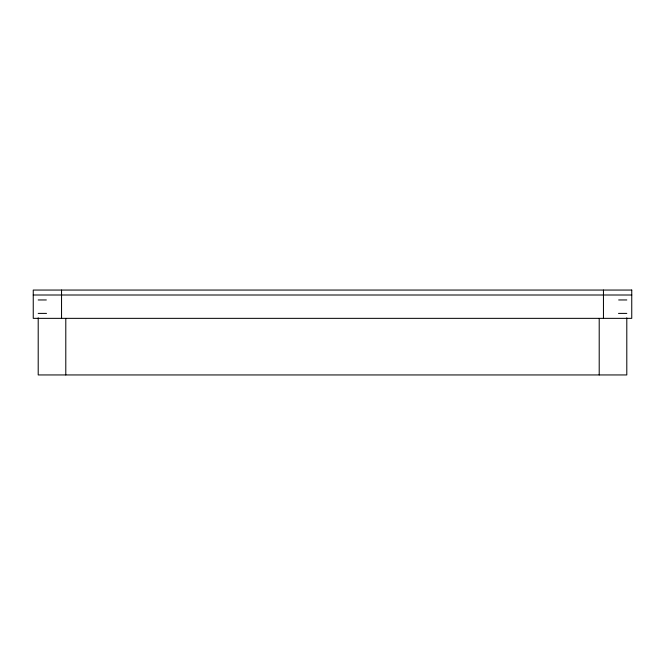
<?xml version="1.0" encoding="UTF-8"?>
<svg xmlns="http://www.w3.org/2000/svg" width="665" height="665" viewBox="0 0 665 665"><rect width="100%" height="100%" fill="white"/><g stroke="black" fill="none" stroke-linecap="round" stroke-linejoin="round"><path stroke-width="1" d="M33.25 295.002L631.75 295.002M38.204 299.957L46.334 299.957M618.666 299.957L626.796 299.957M38.204 313.398L46.508 313.398M618.492 313.398L626.796 313.398M626.796 317.845L626.796 374.944L38.204 374.944L38.204 317.845M603.454 290.056L603.454 318.352M599.207 318.527L599.207 374.944M65.793 318.527L65.793 374.944M61.546 290.056L61.546 318.352M631.75 290.056L33.25 290.056L33.25 318.352L631.75 318.352L631.75 290.056"/></g></svg>
